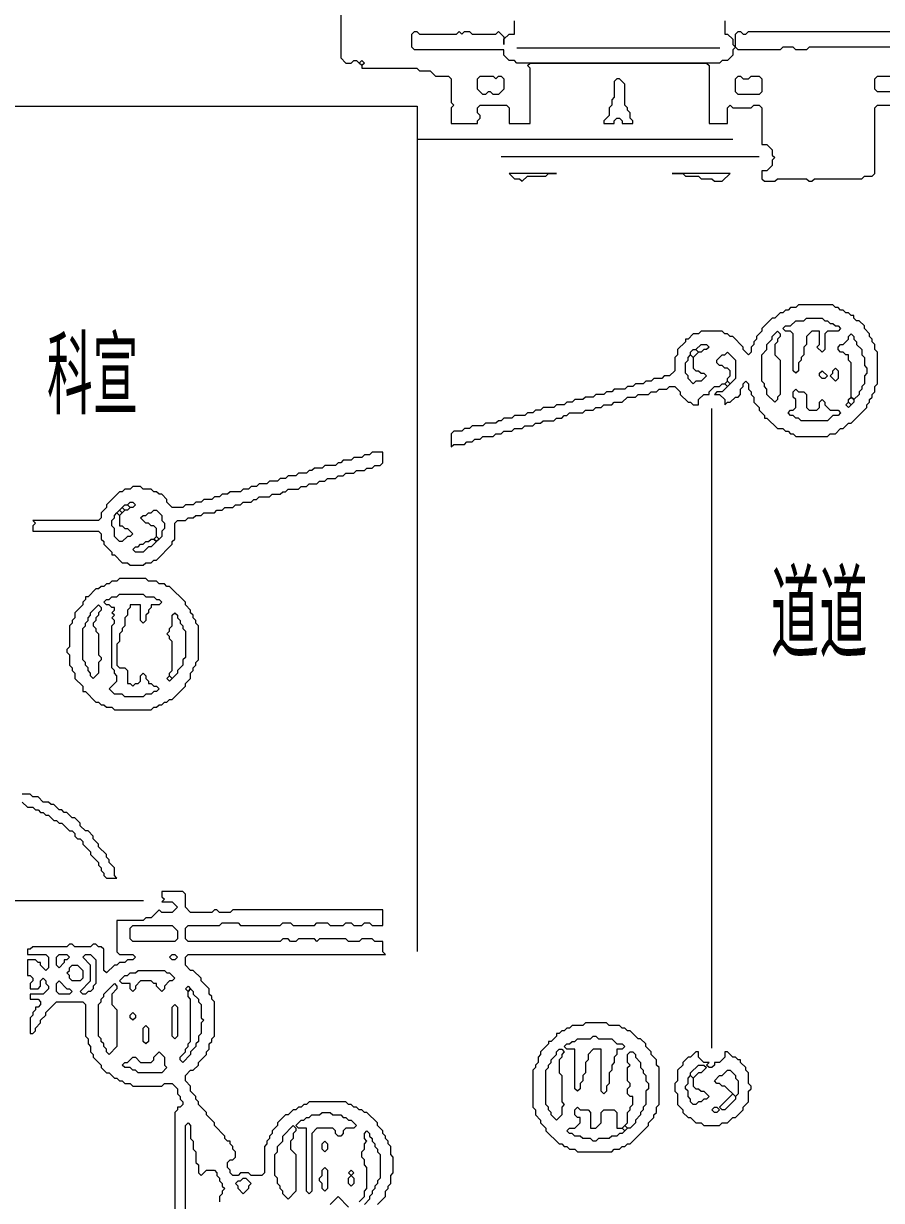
# Model space of a CAD drawing. Header units: millimetres. Extents: x 4 to 412, y 4 to 290.
# Drawn here: x 287.2 to 315.75, y 187.1 to 226.29 of the extents above; entities that cross this region are included whole.
import ezdxf

# ---------------------------------------------------------------- set-up
doc = ezdxf.new("R2010")
doc.units = ezdxf.units.MM
for name, color, linetype, lineweight in [('OCR_TEXT', 6, 'CONTINUOUS', 0), ('TRACE_CURVE', 6, 'CONTINUOUS', 0), ('TRACE_STRAIGHT', 5, 'CONTINUOUS', 0), ('TRACE_TEXT_SYMBOL', 6, 'CONTINUOUS', 0)]:
    doc.layers.add(name, color=color, linetype=linetype, lineweight=lineweight)
doc.styles.add('wqy-unicode', font='wqy-unicode')

msp = doc.modelspace()

# ---------------------------------------------------------------- linework, layer by layer
at = {"layer": 'TRACE_CURVE', "color": 6}
for points in [[(297.753, 227.343), (297.753, 225.154), (297.928, 224.978), (298.103, 224.978), (298.191, 225.066), (298.278, 225.066), (298.453, 224.891), (298.453, 224.803), (300.292, 224.803), (300.38, 224.716), (300.73, 224.716), (300.905, 224.541), (301.343, 224.541), (301.431, 224.453), (301.431, 223.665), (301.518, 223.577), (301.431, 223.49), (301.431, 222.964), (302.307, 222.964), (302.307, 223.052), (302.394, 223.139), (302.394, 223.227), (302.307, 223.315), (302.307, 223.49), (302.394, 223.577), (303.27, 223.577), (303.357, 223.49), (303.357, 222.964)], [(310.539, 226.38), (310.539, 225.942), (310.626, 225.942), (310.801, 225.767), (310.801, 225.591), (310.889, 225.504), (310.801, 225.416), (310.801, 225.241), (310.626, 225.066), (310.451, 225.066), (310.363, 224.978), (303.62, 224.978), (303.533, 225.066), (303.357, 225.066), (303.182, 225.241), (303.182, 225.416), (300.205, 225.416), (300.117, 225.504), (300.117, 225.942), (300.205, 226.029), (300.292, 226.029), (300.38, 225.942), (301.606, 225.942), (301.694, 226.029), (301.781, 225.942), (301.869, 226.029), (302.044, 226.029), (302.131, 225.942), (302.92, 225.942), (303.007, 226.029), (303.182, 225.854), (303.182, 225.591), (303.182, 225.767), (303.357, 225.942), (303.533, 225.942), (303.533, 226.38)], [(316.756, 225.504), (313.341, 225.504), (313.253, 225.416), (312.903, 225.416), (312.815, 225.504), (312.465, 225.504), (312.378, 225.416), (310.976, 225.416), (310.889, 225.504), (310.889, 225.942), (310.976, 226.029), (311.064, 226.029), (311.152, 225.942), (311.239, 225.942), (311.327, 226.029), (318.595, 226.029)], [(303.357, 222.964), (304.058, 222.964), (304.058, 224.803), (303.97, 224.891), (304.058, 224.978), (309.926, 224.978), (310.013, 224.891), (310.013, 222.964), (310.626, 222.964), (310.626, 223.49), (310.714, 223.577), (310.801, 223.49), (311.414, 223.49), (311.502, 223.577), (311.677, 223.577), (311.765, 223.49), (311.765, 222.264), (311.94, 222.264), (312.115, 222.088), (312.115, 221.913), (312.202, 221.826), (312.115, 221.738), (312.115, 221.563), (311.94, 221.388), (311.765, 221.388), (311.765, 221.125), (311.852, 221.038), (312.202, 221.038), (312.29, 221.125), (313.253, 221.125), (313.341, 221.038), (313.428, 221.038), (313.516, 221.125), (315.092, 221.125), (315.18, 221.213), (315.443, 221.213), (315.53, 221.3), (315.53, 223.49), (315.618, 223.577), (316.844, 223.577)], [(315.618, 224.015), (315.53, 224.103), (315.53, 224.453), (315.618, 224.541), (316.756, 224.541)], [(317.369, 224.015), (315.618, 224.015)], [(291.798, 197.393), (291.798, 197.217), (291.885, 197.13), (291.798, 197.042), (292.148, 197.042), (292.323, 196.867), (292.148, 196.692), (291.798, 196.692), (291.71, 196.779), (291.447, 196.517), (291.272, 196.517), (291.185, 196.429), (290.309, 196.429), (290.309, 195.378), (290.396, 195.291), (290.834, 195.291), (290.922, 195.203), (290.834, 195.116), (290.659, 195.116), (290.572, 195.028), (290.396, 195.028), (290.309, 194.94), (290.221, 194.94), (289.959, 194.678), (289.871, 194.765), (289.871, 195.466), (289.783, 195.553), (289.696, 195.553), (289.608, 195.641), (289.521, 195.641), (289.433, 195.553), (288.908, 195.553), (288.82, 195.641), (288.733, 195.641), (288.645, 195.553), (287.506, 195.553), (287.419, 195.466), (287.331, 195.466), (287.331, 195.291), (287.944, 195.291), (288.032, 195.203), (288.032, 194.853), (287.944, 194.765), (287.769, 194.94), (287.769, 195.028), (287.682, 195.028), (287.594, 195.116), (287.331, 195.116), (287.331, 194.59), (287.419, 194.59), (287.506, 194.503), (287.506, 194.415), (287.419, 194.327), (287.419, 194.152), (287.682, 194.152), (287.769, 194.24), (287.769, 194.415), (287.857, 194.503), (287.944, 194.415), (287.944, 194.327), (288.032, 194.24), (288.032, 194.152), (287.857, 193.977), (287.419, 193.977)], [(297.928, 195.816), (297.052, 195.816), (296.965, 195.729), (296.877, 195.816), (296.351, 195.816), (296.264, 195.729), (296.089, 195.729), (296.001, 195.816), (295.826, 195.816), (295.738, 195.729), (292.673, 195.729), (292.586, 195.816), (292.586, 196.166), (292.673, 196.254), (293.724, 196.254), (293.812, 196.342), (294.337, 196.342), (294.425, 196.254), (295.738, 196.254), (295.826, 196.342), (296.089, 196.342), (296.176, 196.254), (296.877, 196.254), (296.965, 196.342), (297.315, 196.342), (297.402, 196.254), (297.84, 196.254), (297.928, 196.342), (298.103, 196.342), (298.191, 196.254), (298.453, 196.254), (298.541, 196.342), (298.716, 196.342), (298.804, 196.254), (299.154, 196.254), (299.154, 196.779), (294.162, 196.779), (294.075, 196.692), (293.724, 196.692), (293.637, 196.779), (293.549, 196.779), (293.462, 196.692), (292.761, 196.692), (292.586, 196.867), (292.586, 197.305), (292.498, 197.393), (291.798, 197.393)], [(294.775, 187.934), (294.688, 188.022), (294.425, 188.022), (294.337, 187.934), (294.162, 187.934), (294.075, 188.022), (294.075, 188.11), (293.987, 188.197), (293.987, 188.372), (294.075, 188.46), (294.162, 188.46), (294.25, 188.548), (294.25, 188.723), (294.162, 188.81), (294.162, 188.898), (294.075, 188.985), (294.075, 189.073), (293.987, 189.073), (293.899, 189.161), (293.899, 189.248), (293.549, 189.598), (293.549, 189.686), (293.286, 189.949), (293.286, 190.036), (293.024, 190.299), (293.024, 190.387), (292.936, 190.474), (292.936, 190.562), (292.761, 190.737), (292.761, 190.912), (292.586, 191.087), (292.586, 191.262), (292.761, 191.437), (292.849, 191.437), (293.024, 191.613), (293.024, 191.7), (293.286, 191.963), (293.286, 192.05), (293.374, 192.138), (293.374, 192.313), (293.462, 192.401), (293.462, 192.488), (293.549, 192.576), (293.549, 193.714), (293.462, 193.802), (293.462, 193.89), (293.374, 193.977), (293.374, 194.152), (293.111, 194.415), (293.111, 194.503), (292.849, 194.765), (292.761, 194.765), (292.586, 194.94), (292.586, 195.203), (292.673, 195.291), (299.241, 195.291), (299.154, 195.378), (299.154, 195.729), (298.891, 195.729), (298.804, 195.816), (298.453, 195.816), (298.366, 195.729), (298.015, 195.729), (297.928, 195.816)], [(287.419, 193.977), (287.419, 193.802), (287.682, 193.802), (287.769, 193.714), (287.769, 193.627), (287.682, 193.539), (287.594, 193.539), (287.594, 193.452), (287.506, 193.364), (287.506, 193.277), (287.419, 193.189), (287.419, 192.664), (287.506, 192.664), (287.594, 192.751), (287.594, 192.839), (287.769, 193.014), (287.769, 193.101), (287.944, 193.277), (287.944, 193.364), (288.295, 193.714), (289.17, 193.714), (289.258, 193.627), (289.258, 192.576), (289.346, 192.488), (289.346, 192.313), (289.433, 192.226), (289.433, 192.05), (289.521, 191.963), (289.521, 191.875), (289.783, 191.613), (289.783, 191.525), (289.959, 191.35), (290.046, 191.35), (290.221, 191.175), (290.309, 191.175), (290.396, 191.087), (290.484, 191.087), (290.572, 191), (290.747, 191), (290.834, 190.912), (291.798, 190.912), (291.885, 191), (292.148, 191), (292.323, 190.824), (292.323, 190.649), (292.411, 190.562), (292.411, 190.474), (292.498, 190.387), (292.498, 190.299), (292.411, 190.211), (292.323, 190.211), (292.323, 190.124), (292.236, 190.036), (292.236, 186.621)], [(298.979, 186.971), (299.241, 187.234), (299.241, 187.409), (299.329, 187.497), (299.329, 187.584), (299.417, 187.672), (299.417, 187.934), (299.504, 188.022), (299.504, 188.548), (299.417, 188.635), (299.417, 188.898), (299.329, 188.985), (299.329, 189.073), (299.241, 189.161), (299.241, 189.248), (299.154, 189.336), (299.154, 189.423), (298.979, 189.598), (298.979, 189.686), (298.628, 190.036), (298.541, 190.036), (298.453, 190.124), (298.366, 190.124), (298.278, 190.211), (298.191, 190.211), (298.103, 190.299), (298.015, 190.299), (297.928, 190.387), (296.702, 190.387), (296.614, 190.299), (296.527, 190.299), (296.439, 190.211), (296.351, 190.211), (296.264, 190.124), (296.176, 190.124), (296.001, 189.949), (295.914, 189.949), (295.651, 189.686), (295.651, 189.598), (295.476, 189.423), (295.476, 189.336), (295.388, 189.248), (295.388, 189.161), (295.301, 189.073), (295.301, 188.985), (295.213, 188.898), (295.213, 188.022), (295.125, 187.934), (294.775, 187.934)], [(292.586, 186.621), (292.586, 189.598), (292.673, 189.686), (292.761, 189.598), (292.761, 189.161), (292.849, 189.073), (292.849, 188.81), (292.936, 188.723), (292.936, 188.372), (293.024, 188.285), (293.024, 188.022), (293.111, 187.934), (293.286, 188.11), (293.549, 188.11), (293.637, 188.022), (293.637, 187.934), (293.724, 187.847), (293.724, 187.759), (293.812, 187.672), (293.812, 187.584), (293.899, 187.497), (293.812, 187.409), (293.812, 187.321), (293.724, 187.234), (293.724, 187.059)], [(298.366, 187.059), (298.541, 187.234), (298.541, 187.409), (298.628, 187.497), (298.628, 188.197), (298.541, 188.285), (298.541, 188.46), (298.453, 188.548), (298.453, 188.723), (298.541, 188.81), (298.541, 188.985), (298.628, 189.073), (298.541, 189.161), (298.541, 189.336), (298.628, 189.423), (298.716, 189.336), (298.716, 189.248), (298.804, 189.161), (298.804, 189.073), (298.891, 188.985), (298.891, 188.898), (298.979, 188.81), (298.979, 188.723), (299.066, 188.635), (299.066, 187.847), (298.979, 187.759), (298.979, 187.672), (298.891, 187.584), (298.891, 187.497), (298.804, 187.409), (298.804, 187.321), (298.716, 187.234), (298.716, 187.146), (298.541, 186.971)], [(297.402, 186.971), (297.665, 187.234), (298.015, 186.884)]]:
    msp.add_lwpolyline(points, dxfattribs=at)
for points in [[(298.366, 224.978), (298.453, 225.066), (298.541, 224.978), (298.453, 224.891)], [(302.307, 224.453), (302.394, 224.541), (302.832, 224.541), (302.92, 224.453), (303.007, 224.541), (303.095, 224.541), (303.182, 224.453), (303.182, 224.103), (303.007, 223.928), (302.832, 223.928), (302.744, 224.015), (302.657, 224.015), (302.569, 223.928), (302.482, 223.928), (302.307, 224.103)], [(310.889, 224.453), (310.976, 224.541), (311.064, 224.541), (311.152, 224.453), (311.327, 224.453), (311.414, 224.541), (311.677, 224.541), (311.765, 224.453), (311.765, 224.015), (311.677, 223.928), (310.976, 223.928), (310.889, 224.015)], [(290.747, 196.166), (290.834, 196.254), (292.148, 196.254), (292.323, 196.079), (292.323, 195.816), (292.236, 195.729), (290.834, 195.729), (290.747, 195.816)], [(288.295, 195.203), (288.382, 195.291), (288.645, 195.291), (288.733, 195.203), (288.645, 195.116), (288.557, 195.116), (288.557, 195.028), (288.382, 194.853), (288.295, 194.94)], [(289.17, 195.203), (289.258, 195.291), (289.433, 195.291), (289.608, 195.116), (289.608, 194.327), (289.521, 194.24), (289.521, 194.152), (289.433, 194.065), (289.346, 194.065), (289.258, 193.977), (289.17, 193.977), (289.083, 194.065), (289.433, 194.415), (289.433, 194.94)], [(292.06, 195.203), (292.148, 195.291), (292.236, 195.291), (292.323, 195.203), (292.236, 195.116), (292.148, 195.116)], [(288.733, 194.853), (288.82, 194.94), (288.995, 194.94), (289.17, 194.765), (289.17, 194.503), (289.083, 194.415), (288.82, 194.415), (288.733, 194.503), (288.733, 194.59), (288.645, 194.678), (288.733, 194.765)], [(288.295, 194.327), (288.382, 194.415), (288.645, 194.152), (288.733, 194.152), (288.82, 194.065), (288.733, 193.977), (288.382, 193.977), (288.295, 194.065)], [(290.922, 194.678), (291.009, 194.765), (291.885, 194.765), (291.973, 194.678), (292.06, 194.678), (292.236, 194.503), (292.148, 194.415), (292.06, 194.415), (291.885, 194.24), (291.885, 194.152), (291.798, 194.065), (291.622, 194.24), (291.622, 194.327), (291.535, 194.327), (291.447, 194.415), (291.097, 194.415), (290.922, 194.24), (290.922, 194.152), (290.834, 194.065), (290.747, 194.152), (290.747, 194.327), (290.484, 194.327), (290.396, 194.415), (290.572, 194.59), (290.659, 194.59), (290.747, 194.678)], [(290.221, 194.327), (290.309, 194.24), (290.309, 194.152), (290.134, 193.977), (290.134, 193.627), (290.309, 193.452), (290.309, 192.226), (290.046, 191.963), (289.959, 192.05), (289.959, 192.138), (289.871, 192.226), (289.871, 192.313), (289.783, 192.401), (289.783, 192.488), (289.696, 192.576), (289.696, 193.627), (289.783, 193.714), (289.783, 193.802), (289.871, 193.89), (289.871, 193.977)], [(292.673, 194.065), (292.761, 194.152), (292.849, 194.065), (292.849, 193.977), (293.024, 193.802), (293.024, 193.714), (293.111, 193.627), (293.111, 193.189), (293.199, 193.101), (293.111, 193.014), (293.111, 192.664), (293.024, 192.576), (293.024, 192.401), (292.936, 192.313), (292.936, 192.226), (292.761, 192.05), (292.761, 191.963), (292.498, 191.7), (292.411, 191.788), (292.411, 191.875), (292.586, 192.05), (292.586, 192.138), (292.673, 192.226), (292.673, 192.313), (292.761, 192.401), (292.761, 193.802), (292.673, 193.89)], [(292.586, 194.152), (292.673, 194.24), (292.761, 194.152), (292.673, 194.065)], [(292.148, 193.539), (292.236, 193.627), (292.323, 193.539), (292.323, 192.576), (292.236, 192.488), (292.148, 192.576)], [(290.747, 193.277), (290.834, 193.364), (290.922, 193.277), (290.922, 193.189), (290.834, 193.101), (290.747, 193.189)], [(291.185, 192.839), (291.272, 192.926), (291.36, 192.839), (291.36, 192.401), (291.272, 192.313), (291.185, 192.401)], [(291.71, 192.05), (291.885, 191.875), (291.885, 191.613), (291.973, 191.525), (291.798, 191.35), (291.009, 191.35), (290.922, 191.437), (290.834, 191.437), (290.747, 191.525), (290.572, 191.525), (290.484, 191.613), (290.572, 191.7), (290.659, 191.7), (290.834, 191.875), (290.922, 191.875), (291.097, 191.7), (291.447, 191.7), (291.535, 191.788), (291.535, 191.875)], [(297.052, 189.949), (297.14, 190.036), (297.402, 190.036), (297.49, 189.949), (297.753, 189.949), (297.84, 189.861), (297.928, 189.861), (298.015, 189.774), (298.103, 189.774), (298.278, 189.598), (298.191, 189.511), (297.928, 189.511), (297.84, 189.423), (297.84, 189.336), (297.753, 189.248), (297.665, 189.248), (297.578, 189.336), (297.578, 189.423), (297.49, 189.511), (296.965, 189.511), (296.789, 189.336), (296.789, 187.409), (296.702, 187.321), (296.614, 187.409), (296.614, 189.511), (296.351, 189.511), (296.264, 189.598), (296.439, 189.774), (296.527, 189.774), (296.614, 189.861), (296.702, 189.861), (296.789, 189.949)], [(296.176, 189.598), (296.264, 189.511), (296.264, 189.423), (296.176, 189.336), (296.176, 189.161), (296.089, 189.073), (296.089, 188.81), (296.264, 188.635), (296.264, 187.409), (296.001, 187.146), (295.826, 187.321), (295.826, 187.409), (295.738, 187.497), (295.738, 187.584), (295.651, 187.672), (295.651, 187.847), (295.563, 187.934), (295.563, 188.635), (295.651, 188.723), (295.651, 188.898), (295.826, 189.073), (295.826, 189.248)], [(297.14, 188.985), (297.227, 189.073), (297.315, 188.985), (297.315, 188.81), (297.227, 188.723), (297.14, 188.81)], [(297.14, 188.11), (297.227, 188.197), (297.315, 188.11), (297.315, 187.497), (297.227, 187.409), (297.14, 187.497), (297.14, 187.672), (297.052, 187.759), (297.052, 187.847), (297.14, 187.934)], [(298.015, 188.022), (298.103, 188.11), (298.191, 188.022), (298.103, 187.934)], [(294.425, 187.759), (294.512, 187.847), (294.6, 187.847), (294.775, 187.672), (294.688, 187.584), (294.688, 187.497), (294.512, 187.321), (294.337, 187.497), (294.337, 187.584), (294.25, 187.672), (294.337, 187.759)], [(298.015, 187.847), (298.103, 187.934), (298.191, 187.847), (298.191, 187.672), (298.103, 187.584), (298.015, 187.672)]]:
    msp.add_lwpolyline(points, close=True, dxfattribs=at)
at = {"layer": 'TRACE_STRAIGHT', "color": 5}
for p, q in [((303.615, 225.486), (310.369, 225.486)), ((283.577, 223.543), (300.301, 223.543)), ((300.301, 223.543), (300.301, 195.395)), ((300.301, 222.439), (310.801, 222.439)), ((303.094, 221.864), (311.677, 221.864)), ((310.097, 213.473), (310.097, 192.171)), ((281.617, 197.086), (291.188, 197.086))]:
    msp.add_line(p, q, dxfattribs=at)
at = {"layer": 'TRACE_TEXT_SYMBOL', "color": 6}
for points in [[(306.948, 224.453), (306.86, 224.365), (306.86, 223.84), (306.773, 223.752), (306.773, 223.577), (306.685, 223.49), (306.685, 223.227), (306.51, 223.052), (306.51, 222.964), (306.86, 222.964), (306.86, 223.052), (306.948, 223.139), (307.036, 223.139), (307.123, 223.052), (307.123, 222.964), (307.473, 222.964), (307.473, 223.052), (307.386, 223.139), (307.386, 223.315), (307.298, 223.402), (307.298, 223.49), (307.211, 223.577), (307.211, 224.278), (307.036, 224.453)], [(303.357, 221.3), (303.533, 221.125), (303.708, 221.125), (303.795, 221.038), (303.97, 221.213), (304.583, 221.213), (304.671, 221.3), (304.934, 221.3)], [(308.787, 221.3), (309.137, 221.3), (309.225, 221.213), (309.663, 221.213), (309.75, 221.125), (310.101, 221.125), (310.188, 221.038), (310.451, 221.038), (310.714, 221.3)], [(313.166, 216.396), (313.253, 216.484), (313.779, 216.484), (313.866, 216.396), (313.954, 216.396), (314.042, 216.309), (314.129, 216.309), (314.217, 216.221), (314.304, 216.221), (314.392, 216.133), (314.304, 216.046), (313.954, 216.046), (313.866, 215.958), (313.866, 215.433), (313.779, 215.345), (313.604, 215.52), (313.691, 215.608), (313.691, 216.046), (313.428, 216.046), (313.253, 215.871), (313.253, 215.608), (313.166, 215.52), (313.166, 215.258), (313.078, 215.17), (313.078, 215.083), (312.991, 214.995), (312.991, 214.732), (312.903, 214.645), (312.815, 214.732), (312.815, 215.958), (312.728, 216.046), (312.553, 216.046), (312.465, 216.133), (312.553, 216.221), (312.728, 216.221), (312.903, 216.396)], [(312.29, 216.046), (312.378, 215.958), (312.378, 215.871), (312.29, 215.783), (312.29, 215.696), (312.202, 215.608), (312.202, 215.258), (312.378, 215.083), (312.378, 213.944), (312.29, 213.856), (312.29, 213.769), (312.202, 213.681), (311.94, 213.944), (311.94, 214.119), (311.852, 214.207), (311.852, 214.294), (311.765, 214.382), (311.765, 215.258), (311.94, 215.433), (311.94, 215.608), (312.115, 215.783), (312.115, 215.871)], [(314.655, 215.871), (314.742, 215.958), (314.83, 215.871), (314.83, 215.783), (314.917, 215.696), (314.917, 215.608), (315.092, 215.433), (315.092, 215.258), (315.18, 215.17), (315.18, 214.907), (315.268, 214.82), (315.268, 214.645), (315.18, 214.557), (315.18, 214.294), (315.092, 214.207), (315.092, 214.119), (315.005, 214.032), (315.005, 213.944), (314.83, 213.769), (314.742, 213.856), (314.742, 214.995), (314.655, 215.083), (314.655, 215.258), (314.567, 215.258), (314.479, 215.345), (314.392, 215.345), (314.304, 215.433), (314.304, 215.52), (314.392, 215.608), (314.479, 215.608), (314.655, 215.783)], [(309.75, 215.608), (309.926, 215.608), (310.013, 215.52), (309.926, 215.433), (309.838, 215.433), (309.75, 215.345), (309.663, 215.345), (309.575, 215.433)], [(309.312, 215.17), (309.4, 215.258), (309.488, 215.17), (309.488, 214.82), (309.575, 214.732), (309.663, 214.732), (309.75, 214.645), (309.838, 214.645), (309.926, 214.557), (309.75, 214.382), (309.575, 214.382), (309.488, 214.294), (309.312, 214.47), (309.312, 214.557), (309.225, 214.645), (309.225, 214.995), (309.312, 215.083)], [(309.4, 215.345), (309.488, 215.433), (309.575, 215.433), (309.663, 215.345), (309.488, 215.17), (309.4, 215.258)], [(310.539, 215.258), (310.626, 215.345), (310.889, 215.083), (310.889, 214.47), (310.714, 214.294), (310.626, 214.382), (310.626, 214.47), (310.714, 214.557), (310.714, 214.732), (310.626, 214.82), (310.539, 214.82), (310.451, 214.907), (310.363, 214.907), (310.276, 214.995), (310.276, 215.083), (310.451, 215.258)], [(314.129, 214.732), (314.217, 214.82), (314.304, 214.732), (314.304, 214.47), (314.217, 214.382), (314.042, 214.557), (314.129, 214.645)], [(310.539, 214.294), (310.626, 214.382), (310.714, 214.294), (310.626, 214.207)], [(313.691, 214.645), (313.779, 214.732), (313.954, 214.557), (313.866, 214.47), (313.779, 214.47), (313.691, 214.557)], [(312.815, 214.032), (312.903, 214.119), (312.991, 214.032), (313.166, 214.032), (313.253, 213.944), (313.253, 213.506), (313.341, 213.419), (313.604, 213.419), (313.691, 213.506), (313.691, 213.681), (313.779, 213.769), (313.866, 213.681), (313.866, 213.594), (314.042, 213.419), (314.304, 213.419), (314.392, 213.331), (314.304, 213.243), (314.129, 213.243), (313.954, 213.068), (313.078, 213.068), (312.991, 213.156), (312.903, 213.156), (312.815, 213.243), (312.728, 213.243), (312.64, 213.331), (312.728, 213.419), (312.815, 213.419), (312.903, 213.506), (312.903, 213.769), (312.815, 213.856)], [(314.567, 213.594), (314.655, 213.681), (314.742, 213.594), (314.655, 213.506)], [(314.655, 213.769), (314.742, 213.856), (314.83, 213.769), (314.83, 213.681), (314.742, 213.594), (314.655, 213.681)], [(290.309, 210.003), (290.396, 210.091), (290.484, 210.003), (290.396, 209.916)], [(290.396, 210.091), (290.484, 210.178), (290.572, 210.091), (290.484, 210.003)], [(290.484, 210.178), (290.572, 210.266), (290.659, 210.266), (290.747, 210.178), (290.659, 210.091), (290.572, 210.091)], [(290.659, 210.266), (290.747, 210.354), (290.834, 210.354), (290.922, 210.266), (290.834, 210.178), (290.747, 210.178)], [(291.447, 210.003), (291.535, 210.091), (291.622, 210.091), (291.798, 209.916), (291.798, 209.74), (291.885, 209.653), (291.885, 209.478), (291.798, 209.39), (291.798, 209.215), (291.71, 209.127), (291.622, 209.215), (291.622, 209.478), (291.535, 209.565), (291.447, 209.565), (291.36, 209.653), (291.272, 209.653), (291.097, 209.828), (291.185, 209.916), (291.272, 209.916), (291.36, 210.003)], [(290.221, 209.916), (290.309, 210.003), (290.396, 209.916), (290.396, 209.565), (290.484, 209.565), (290.572, 209.478), (290.659, 209.478), (290.834, 209.303), (290.747, 209.215), (290.659, 209.215), (290.484, 209.04), (290.396, 209.04), (290.221, 209.215), (290.221, 209.478), (290.134, 209.565), (290.134, 209.74), (290.221, 209.828)], [(291.36, 209.04), (291.447, 209.127), (291.535, 209.127), (291.622, 209.04), (291.447, 208.865), (291.36, 208.865), (291.185, 208.69), (290.922, 208.69), (290.834, 208.777), (290.922, 208.865), (291.009, 208.865), (291.097, 208.952), (291.185, 208.952), (291.272, 209.04)], [(291.535, 209.127), (291.622, 209.215), (291.71, 209.127), (291.622, 209.04)], [(289.696, 206.938), (289.783, 206.851), (289.783, 206.763), (289.696, 206.675), (289.696, 206.588), (289.608, 206.5), (289.608, 206.413), (289.521, 206.325), (289.521, 206.238), (289.608, 206.15), (289.608, 206.062), (289.696, 205.975), (289.696, 205.274), (289.783, 205.187), (289.783, 205.099), (289.696, 205.011), (289.696, 204.661), (289.521, 204.486), (289.433, 204.574), (289.433, 204.661), (289.346, 204.749), (289.346, 204.836), (289.258, 204.924), (289.258, 205.011), (289.17, 205.099), (289.17, 206.15), (289.258, 206.238), (289.258, 206.325), (289.346, 206.413), (289.346, 206.5), (289.433, 206.588), (289.433, 206.675)], [(292.148, 206.588), (292.236, 206.675), (292.323, 206.588), (292.323, 206.5), (292.411, 206.413), (292.411, 206.325), (292.498, 206.238), (292.498, 206.15), (292.586, 206.062), (292.586, 205.187), (292.498, 205.099), (292.498, 204.924), (292.323, 204.749), (292.323, 204.661), (292.148, 204.486), (292.06, 204.574), (292.06, 204.661), (292.148, 204.749), (292.148, 205.712), (292.06, 205.8), (292.06, 205.887), (291.973, 205.975), (292.06, 206.062), (292.06, 206.15), (292.148, 206.238)], [(291.973, 204.486), (292.06, 204.574), (292.148, 204.486), (292.06, 204.398)], [(305.897, 193.014), (305.81, 192.926), (305.459, 192.926), (305.372, 192.839), (305.284, 192.839), (305.196, 192.751), (305.109, 192.751), (305.021, 192.664), (304.934, 192.664), (304.934, 192.576), (304.759, 192.401), (304.671, 192.401), (304.671, 192.313), (304.408, 192.05), (304.408, 191.963), (304.321, 191.875), (304.321, 191.7), (304.233, 191.613), (304.233, 191.525), (304.146, 191.437), (304.146, 190.211), (304.233, 190.124), (304.233, 189.949), (304.408, 189.774), (304.408, 189.686), (304.583, 189.511), (304.583, 189.423), (305.021, 188.985), (305.109, 188.985), (305.196, 188.898), (305.284, 188.898), (305.372, 188.81), (305.547, 188.81), (305.634, 188.723), (306.773, 188.723), (306.86, 188.81), (307.036, 188.81), (307.123, 188.898), (307.211, 188.898), (307.298, 188.985), (307.386, 188.985), (307.999, 189.598), (307.999, 189.686), (308.174, 189.861), (308.174, 189.949), (308.262, 190.036), (308.262, 190.211), (308.349, 190.299), (308.349, 191.525), (308.262, 191.613), (308.262, 191.788), (308.086, 191.963), (308.086, 192.05), (307.911, 192.226), (307.911, 192.313), (307.736, 192.488), (307.649, 192.488), (307.386, 192.751), (307.298, 192.751), (307.211, 192.839), (307.123, 192.839), (307.036, 192.926), (306.685, 192.926), (306.598, 193.014)], [(306.072, 192.488), (306.16, 192.576), (306.247, 192.576), (306.335, 192.488), (306.773, 192.488), (306.948, 192.313), (307.123, 192.313), (307.211, 192.226), (307.123, 192.138), (306.948, 192.138), (306.948, 191.963), (306.86, 191.875), (306.86, 191.7), (306.773, 191.613), (306.773, 191.437), (306.685, 191.35), (306.685, 191), (306.598, 190.912), (306.598, 190.737), (306.51, 190.649), (306.423, 190.737), (306.423, 192.138), (306.16, 192.138), (305.985, 191.963), (305.985, 191.788), (305.897, 191.7), (305.897, 191.35), (305.81, 191.262), (305.81, 191.087), (305.722, 191), (305.722, 190.824), (305.634, 190.737), (305.547, 190.824), (305.547, 192.138), (305.284, 192.138), (305.196, 192.226), (305.284, 192.313), (305.372, 192.313), (305.459, 192.401), (305.547, 192.401), (305.634, 192.488)], [(304.934, 192.05), (305.021, 192.138), (305.109, 192.138), (305.196, 192.05), (305.109, 191.963), (305.109, 191.875), (305.021, 191.788), (305.021, 191.35), (305.109, 191.262), (305.109, 190.387), (305.196, 190.299), (305.109, 190.211), (305.109, 189.949), (304.934, 189.774), (304.759, 189.949), (304.759, 190.036), (304.671, 190.124), (304.671, 190.211), (304.583, 190.299), (304.583, 191.437), (304.671, 191.525), (304.671, 191.613), (304.759, 191.7), (304.759, 191.788), (304.934, 191.963)], [(307.298, 191.963), (307.386, 192.05), (307.473, 192.05), (307.561, 191.963), (307.561, 191.875), (307.736, 191.7), (307.736, 191.525), (307.824, 191.437), (307.824, 191.35), (307.911, 191.262), (307.911, 191.087), (307.999, 191), (307.999, 190.824), (307.911, 190.737), (307.911, 190.299), (307.824, 190.211), (307.824, 190.124), (307.736, 190.036), (307.736, 189.949), (307.561, 189.774), (307.561, 189.686), (307.386, 189.511), (307.298, 189.511), (307.211, 189.598), (307.298, 189.686), (307.298, 190.036), (307.386, 190.124), (307.386, 190.211), (307.473, 190.299), (307.473, 190.562), (307.386, 190.562), (307.298, 190.649), (307.298, 190.824), (307.386, 190.912), (307.386, 191), (307.298, 191.087), (307.298, 191.525), (307.386, 191.613), (307.298, 191.7)], [(309.575, 192.05), (309.4, 191.875), (309.312, 191.875), (309.137, 191.7), (309.137, 191.613), (308.962, 191.437), (308.962, 191.087), (308.875, 191), (308.875, 190.737), (308.962, 190.649), (308.962, 190.299), (309.137, 190.124), (309.137, 190.036), (309.312, 189.861), (309.4, 189.861), (309.575, 189.686), (309.75, 189.686), (309.838, 189.598), (310.363, 189.598), (310.451, 189.686), (310.626, 189.686), (310.801, 189.861), (310.889, 189.861), (311.152, 190.124), (311.152, 190.211), (311.327, 190.387), (311.327, 190.737), (311.414, 190.824), (311.414, 190.912), (311.327, 191), (311.327, 191.35), (311.239, 191.437), (311.239, 191.525), (311.064, 191.7), (311.064, 191.788), (310.976, 191.788), (310.889, 191.875), (310.801, 191.875), (310.626, 192.05), (310.539, 192.05), (310.539, 191.875), (310.363, 191.7), (310.188, 191.7), (310.188, 191.613), (310.101, 191.525), (310.013, 191.525), (309.926, 191.613), (310.013, 191.7), (309.838, 191.7), (309.663, 191.875), (309.663, 192.05)], [(309.312, 191.175), (309.4, 191.262), (309.488, 191.175), (309.488, 190.912), (309.575, 190.824), (309.663, 190.824), (309.75, 190.737), (309.838, 190.737), (310.013, 190.562), (309.926, 190.474), (309.838, 190.474), (309.75, 190.387), (309.663, 190.387), (309.575, 190.299), (309.488, 190.299), (309.4, 190.387), (309.4, 190.474), (309.312, 190.562), (309.312, 190.737), (309.225, 190.824), (309.225, 190.912), (309.312, 191)], [(309.663, 191.613), (309.838, 191.613), (309.926, 191.525), (309.75, 191.35), (309.663, 191.35), (309.488, 191.175), (309.4, 191.262), (309.4, 191.35)], [(310.626, 191.437), (310.714, 191.437), (310.889, 191.262), (310.889, 191.175), (310.976, 191.087), (310.976, 190.649), (310.889, 190.562), (310.539, 190.912), (310.451, 190.912), (310.363, 191), (310.276, 191), (310.188, 191.087), (310.363, 191.262), (310.451, 191.262)], [(310.801, 190.649), (310.889, 190.562), (310.889, 190.474), (310.539, 190.124), (310.451, 190.124), (310.363, 190.211)], [(305.547, 190.124), (305.634, 190.211), (305.722, 190.124), (305.985, 190.124), (306.072, 190.036), (306.072, 189.511), (306.247, 189.511), (306.423, 189.686), (306.423, 190.036), (306.51, 190.124), (306.86, 190.124), (306.948, 190.036), (306.948, 189.511), (307.123, 189.511), (307.211, 189.423), (307.123, 189.336), (307.036, 189.336), (306.948, 189.248), (306.773, 189.248), (306.685, 189.161), (306.335, 189.161), (306.247, 189.073), (306.16, 189.073), (306.072, 189.161), (305.81, 189.161), (305.722, 189.248), (305.547, 189.248), (305.459, 189.336), (305.372, 189.336), (305.284, 189.423), (305.372, 189.511), (305.547, 189.511), (305.722, 189.686), (305.722, 189.861), (305.634, 189.861), (305.547, 189.949)], [(310.101, 190.124), (310.188, 190.211), (310.276, 190.211), (310.363, 190.124), (310.276, 190.036), (310.188, 190.036)], [(307.123, 189.511), (307.211, 189.598), (307.298, 189.511), (307.211, 189.423)]]:
    msp.add_lwpolyline(points, close=True, dxfattribs=at)
for points in [[(312.991, 216.922), (312.903, 216.834), (312.728, 216.834), (312.64, 216.746), (312.553, 216.746), (312.465, 216.659), (312.378, 216.659), (312.202, 216.484), (312.115, 216.484), (311.765, 216.133), (311.765, 216.046), (311.589, 215.871), (311.589, 215.783), (311.502, 215.696), (311.502, 215.608), (311.414, 215.52), (311.414, 215.345), (311.327, 215.258), (311.152, 215.433), (311.152, 215.52), (310.801, 215.871), (310.714, 215.871), (310.626, 215.958), (310.539, 215.958), (310.451, 216.046), (309.75, 216.046), (309.663, 215.958), (309.488, 215.958), (309.312, 215.783), (309.225, 215.783), (309.225, 215.696), (308.962, 215.433), (308.962, 215.258), (308.875, 215.17), (308.875, 214.732), (308.699, 214.557), (308.524, 214.557), (308.437, 214.47), (308.174, 214.47), (308.086, 214.382), (307.911, 214.382), (307.824, 214.294), (307.561, 214.294), (307.473, 214.207), (307.298, 214.207), (307.211, 214.119), (306.86, 214.119), (306.773, 214.032), (306.598, 214.032), (306.51, 213.944), (306.247, 213.944), (306.16, 213.856), (305.897, 213.856), (305.81, 213.769), (305.547, 213.769), (305.459, 213.681), (305.284, 213.681), (305.196, 213.594), (304.934, 213.594), (304.846, 213.506), (304.496, 213.506), (304.408, 213.419), (304.233, 213.419), (304.146, 213.331)], [(315.618, 215.345), (315.53, 215.433), (315.53, 215.608), (315.443, 215.696), (315.443, 215.783), (315.355, 215.871), (315.355, 215.958), (315.18, 216.133), (315.18, 216.221), (315.005, 216.396), (314.917, 216.396), (314.83, 216.484), (314.83, 216.571), (314.742, 216.571), (314.655, 216.659), (314.567, 216.659), (314.479, 216.746), (314.392, 216.746), (314.304, 216.834), (314.217, 216.834), (314.129, 216.922), (312.991, 216.922)], [(309.05, 213.944), (309.312, 213.681), (309.4, 213.681), (309.488, 213.594), (309.663, 213.594), (309.663, 213.769), (309.838, 213.944), (310.013, 213.944), (310.013, 214.032), (310.188, 214.207), (310.363, 214.207), (310.451, 214.294), (310.539, 214.294), (310.626, 214.207), (310.451, 214.032), (310.276, 214.032), (310.188, 213.944), (310.363, 213.944), (310.539, 213.769), (310.539, 213.594), (310.626, 213.681), (310.714, 213.681), (310.889, 213.856), (310.976, 213.856), (311.064, 213.944), (311.064, 214.119), (311.152, 214.207), (311.152, 214.294), (311.239, 214.382), (311.327, 214.294), (311.327, 214.119), (311.414, 214.032), (311.414, 213.944), (311.502, 213.856), (311.502, 213.681), (311.677, 213.506), (311.677, 213.419), (311.852, 213.243), (311.852, 213.156), (311.94, 213.156), (312.29, 212.806), (312.465, 212.806), (312.553, 212.718), (312.64, 212.718), (312.728, 212.63), (312.815, 212.63), (312.903, 212.543), (313.954, 212.543), (314.042, 212.63), (314.217, 212.63), (314.392, 212.806), (314.479, 212.806), (314.655, 212.981), (314.742, 212.981), (315.268, 213.506), (315.268, 213.594), (315.355, 213.681), (315.355, 213.769), (315.443, 213.856), (315.443, 213.944), (315.53, 214.032), (315.53, 214.207), (315.618, 214.294), (315.618, 215.345)], [(304.146, 213.331), (303.97, 213.331), (303.883, 213.243), (303.533, 213.243), (303.445, 213.156), (303.182, 213.156), (303.095, 213.068), (303.007, 213.068), (302.92, 212.981), (302.569, 212.981), (302.482, 212.893), (302.131, 212.893), (302.044, 212.806), (301.869, 212.806), (301.781, 212.718), (301.518, 212.718), (301.431, 212.63), (301.431, 212.193), (301.518, 212.28), (301.869, 212.28), (301.956, 212.368), (302.131, 212.368), (302.219, 212.455), (302.394, 212.455), (302.482, 212.543), (302.832, 212.543), (302.92, 212.63), (303.095, 212.63), (303.182, 212.718), (303.445, 212.718), (303.533, 212.806), (303.795, 212.806), (303.883, 212.893), (304.146, 212.893), (304.233, 212.981), (304.408, 212.981), (304.496, 213.068), (304.846, 213.068), (304.934, 213.156), (305.109, 213.156), (305.196, 213.243), (305.284, 213.243), (305.372, 213.331), (305.81, 213.331), (305.897, 213.419), (306.16, 213.419), (306.247, 213.506), (306.423, 213.506), (306.51, 213.594), (306.773, 213.594), (306.86, 213.681), (307.123, 213.681), (307.298, 213.856), (307.561, 213.856), (307.649, 213.944), (307.999, 213.944), (308.086, 214.032), (308.262, 214.032), (308.349, 214.119), (308.612, 214.119), (308.699, 214.207), (308.875, 214.207), (309.05, 214.032), (309.05, 213.944)], [(298.804, 212.017), (298.716, 211.93), (298.541, 211.93), (298.453, 211.842), (298.191, 211.842), (298.103, 211.755), (297.84, 211.755), (297.753, 211.667), (297.665, 211.667), (297.578, 211.58), (297.227, 211.58), (297.14, 211.492), (296.877, 211.492), (296.789, 211.404), (296.702, 211.404), (296.614, 211.317), (296.351, 211.317), (296.264, 211.229), (296.001, 211.229), (295.914, 211.142), (295.738, 211.142), (295.651, 211.054), (295.388, 211.054), (295.301, 210.967), (295.038, 210.967), (294.95, 210.879), (294.775, 210.879), (294.688, 210.791), (294.512, 210.791), (294.425, 210.704), (294.075, 210.704), (293.987, 210.616), (293.812, 210.616), (293.724, 210.529), (293.549, 210.529), (293.462, 210.441), (293.199, 210.441), (293.111, 210.354), (292.936, 210.354), (292.849, 210.266), (292.586, 210.266), (292.498, 210.178), (292.148, 210.178), (291.973, 210.354), (291.973, 210.441), (291.798, 210.616), (291.71, 210.616), (291.622, 210.704), (291.535, 210.704), (291.447, 210.791), (291.185, 210.791), (291.097, 210.879), (290.834, 210.879), (290.747, 210.791), (290.572, 210.791), (290.484, 210.704), (290.396, 210.704), (289.959, 210.266), (289.959, 210.178), (289.783, 210.003), (289.783, 209.828), (289.696, 209.74), (287.506, 209.74), (287.594, 209.653)], [(298.628, 211.492), (298.804, 211.492), (298.891, 211.58), (299.066, 211.58), (299.154, 211.667), (299.154, 212.017), (298.804, 212.017)], [(287.594, 209.653), (287.506, 209.565), (287.506, 209.39), (289.696, 209.39), (289.783, 209.303), (289.783, 209.127), (289.871, 209.04), (289.871, 208.952), (290.134, 208.69), (290.134, 208.602), (290.221, 208.602), (290.484, 208.339), (290.659, 208.339), (290.747, 208.252), (291.185, 208.252), (291.272, 208.339), (291.447, 208.339), (291.535, 208.427), (291.622, 208.427), (292.148, 208.952), (292.148, 209.04), (292.236, 209.127), (292.236, 209.653), (292.323, 209.74), (292.586, 209.74), (292.673, 209.828), (292.849, 209.828), (292.936, 209.916), (293.111, 209.916), (293.199, 210.003), (293.549, 210.003), (293.637, 210.091), (293.812, 210.091), (293.899, 210.178), (294.162, 210.178), (294.25, 210.266), (294.425, 210.266), (294.512, 210.354), (294.775, 210.354), (294.863, 210.441), (294.95, 210.441), (295.038, 210.529), (295.388, 210.529), (295.476, 210.616), (295.738, 210.616), (295.826, 210.704), (295.914, 210.704), (296.001, 210.791), (296.351, 210.791), (296.439, 210.879), (296.614, 210.879), (296.702, 210.967), (296.965, 210.967), (297.052, 211.054), (297.227, 211.054), (297.315, 211.142), (297.578, 211.142), (297.665, 211.229), (297.84, 211.229), (297.928, 211.317), (298.191, 211.317), (298.278, 211.404), (298.541, 211.404), (298.628, 211.492)], [(290.396, 207.814), (290.309, 207.726), (290.134, 207.726), (290.046, 207.639), (289.959, 207.639), (289.871, 207.551), (289.783, 207.551), (289.696, 207.464), (289.608, 207.464), (289.346, 207.201), (289.258, 207.201), (289.258, 207.113), (289.17, 207.026), (289.17, 206.938), (288.908, 206.675), (288.908, 206.5), (288.82, 206.413), (288.82, 206.325), (288.733, 206.238), (288.733, 205.537), (288.645, 205.449), (288.645, 205.362), (288.733, 205.274), (288.733, 204.924), (288.82, 204.836), (288.82, 204.749), (288.908, 204.661), (288.908, 204.486), (289.17, 204.223), (289.17, 204.048), (289.258, 204.048), (289.608, 203.698), (289.696, 203.698), (289.783, 203.61), (289.871, 203.61), (289.959, 203.523), (290.134, 203.523), (290.221, 203.435), (291.447, 203.435), (291.535, 203.523), (291.622, 203.523), (291.71, 203.61), (291.798, 203.61), (291.885, 203.698), (291.973, 203.698), (292.06, 203.785), (292.148, 203.785), (292.586, 204.223), (292.586, 204.311), (292.761, 204.486), (292.761, 204.661), (292.849, 204.749), (292.849, 204.836), (292.936, 204.924), (292.936, 205.011), (293.024, 205.099), (293.024, 206.238), (292.936, 206.325), (292.936, 206.413), (292.849, 206.5), (292.849, 206.588), (292.761, 206.675), (292.761, 206.763), (292.586, 206.938)], [(292.586, 206.938), (292.586, 207.026), (292.06, 207.551), (291.973, 207.551), (291.885, 207.639), (291.71, 207.639), (291.622, 207.726), (291.36, 207.726), (291.272, 207.814), (290.396, 207.814)], [(290.134, 206.238), (290.221, 206.325), (290.221, 206.413), (290.134, 206.5), (290.221, 206.588), (290.134, 206.675), (290.221, 206.763), (290.221, 206.851), (290.134, 206.851), (290.046, 206.938), (289.959, 206.938), (289.871, 207.026), (289.959, 207.113), (290.046, 207.113), (290.134, 207.201), (290.309, 207.201)], [(290.309, 207.201), (290.396, 207.288), (291.185, 207.288), (291.272, 207.201), (291.535, 207.201), (291.622, 207.113), (291.71, 207.113), (291.798, 207.026), (291.71, 206.938), (291.447, 206.938), (291.447, 206.851), (291.36, 206.763), (291.36, 206.675), (291.272, 206.588), (291.272, 206.413), (291.185, 206.325), (291.097, 206.413), (291.097, 206.938), (290.747, 206.938), (290.747, 206.851), (290.659, 206.763), (290.659, 206.588), (290.572, 206.5), (290.572, 206.238), (290.484, 206.15), (290.484, 206.062), (290.396, 205.975), (290.396, 205.712), (290.309, 205.624), (290.309, 204.924), (290.396, 204.836), (290.572, 204.836), (290.659, 204.749), (290.659, 204.311), (290.747, 204.311), (290.834, 204.223), (290.922, 204.311), (291.009, 204.311), (291.097, 204.398), (291.097, 204.574), (291.185, 204.661), (291.272, 204.574), (291.272, 204.486), (291.36, 204.398), (291.36, 204.311), (291.447, 204.311), (291.535, 204.223), (291.622, 204.223), (291.71, 204.136), (291.622, 204.048), (291.535, 204.048), (291.447, 203.961), (291.272, 203.961), (291.185, 203.873), (290.572, 203.873), (290.484, 203.961), (290.221, 203.961), (290.046, 204.136), (290.309, 204.398), (290.309, 204.574), (290.221, 204.661), (290.221, 204.749), (290.134, 204.836), (290.134, 206.238)], [(287.156, 200.37), (287.331, 200.195), (287.506, 200.195), (287.594, 200.107), (287.682, 200.107), (287.769, 200.02), (287.857, 200.02), (287.944, 199.932), (288.032, 199.932), (288.207, 199.757), (288.295, 199.757), (288.382, 199.669), (288.47, 199.669), (288.733, 199.407), (288.82, 199.407), (288.908, 199.319), (288.908, 199.232), (288.995, 199.144), (289.083, 199.144), (289.17, 199.056), (289.17, 198.969), (289.433, 198.706), (289.433, 198.619), (289.696, 198.356), (289.696, 198.268), (289.783, 198.181), (289.783, 198.093), (289.871, 198.006), (289.871, 197.918), (289.959, 197.83), (290.309, 197.83), (290.221, 197.918), (290.221, 198.181), (290.046, 198.356), (290.046, 198.443), (289.959, 198.531), (289.959, 198.619), (289.696, 198.881), (289.696, 198.969), (289.521, 199.144), (289.521, 199.232), (289.346, 199.407), (289.258, 199.407), (289.083, 199.582), (289.083, 199.669), (288.908, 199.845), (288.82, 199.845), (288.645, 200.02), (288.557, 200.02), (288.47, 200.107), (288.382, 200.107), (288.207, 200.282), (288.12, 200.282), (288.032, 200.37), (287.857, 200.37), (287.682, 200.545), (287.506, 200.545), (287.419, 200.633), (287.156, 200.633)]]:
    msp.add_lwpolyline(points, dxfattribs=at)

# ---------------------------------------------------------------- texts
at = {"layer": 'OCR_TEXT', "color": 6, "style": 'wqy-unicode'}
for s, height, width, p in [('科宣', 2.2542, 0.494507, (287.98, 213.521)), ('道道', 2.5274, 0.467559, (312.066, 205.432))]:
    msp.add_text(s, height=height, dxfattribs=dict(at, width=width)).set_placement(p)

doc.saveas('drawing.dxf')
